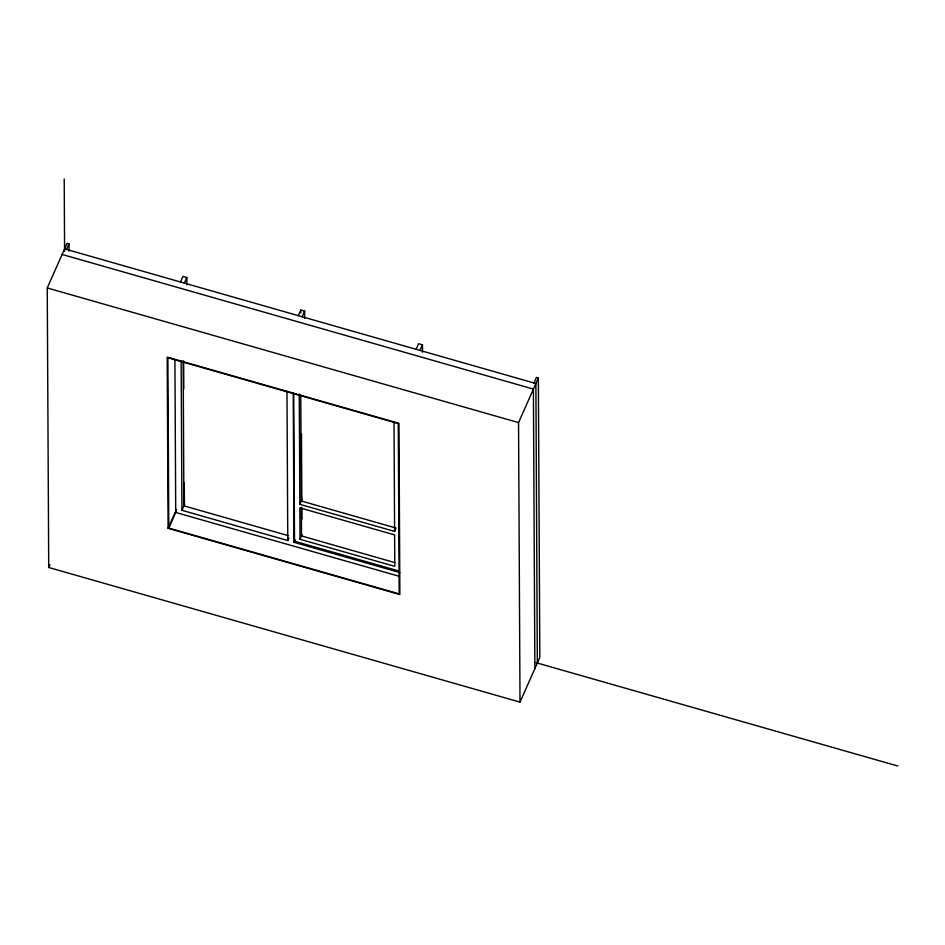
<?xml version="1.0" encoding="UTF-8"?>
<svg xmlns="http://www.w3.org/2000/svg" width="945" height="945" viewBox="0 0 945 945"><rect width="100%" height="100%" fill="white"/><g stroke="black" fill="none" stroke-linecap="round" stroke-linejoin="round"><path stroke-width="1.42" d="M533.937 382.973L536.417 377.386L538.355 377.941L539.819 657.46L520.01 702.123L48.715 567.472L47.25 287.953L67.06 243.29L68.997 243.845L69.032 251.205M66.528 249.433L68.997 243.845M48.715 567.472L49.908 564.791M180.471 281.976L182.94 276.401L186.826 277.511L186.862 284.858M184.346 283.087L186.826 277.511M168.092 528.314L167.194 357.115L398.967 423.325L399.865 594.535L168.092 528.314L176.42 509.556M168.789 528.078L167.891 357.753L398.27 423.573L399.168 593.897L168.789 528.078L176.361 510.997M288.875 538.048L287.764 540.528L181.936 510.3L184.688 504.087M298.289 315.642L300.77 310.066L304.644 311.165L304.692 318.453M302.176 316.752L304.644 311.165M395.719 528.869L394.597 531.421L299.849 504.346L302.105 499.243M399.841 572.552L294.013 542.312L295.112 539.831M300.026 539.288L299.86 507.843L394.608 534.905L394.774 566.362L300.026 539.288L302.01 534.823M416.119 349.307L418.588 343.72L422.474 344.83L422.51 352.19M419.993 350.418L422.474 344.83M520.01 702.123L518.545 422.604L538.355 377.941M64.579 248.878L535.886 383.528L537.339 663.036M62.11 254.453L533.405 389.104L534.87 668.623M47.25 287.953L518.545 422.604M396.073 528.066L301.337 501.004L300.782 395.152M394.845 562.606L301.514 535.933L301.361 507.347M288.343 535.661L183.921 505.835L183.153 360.931M398.932 571.028L294.497 541.202L293.73 393.368M399.038 576.249L175.723 512.45L174.919 359.738M535.827 662.61L897.75 766.005M394.018 422.639L394.597 531.421M300.77 310.066L300.782 312.972M301.479 433.731L301.833 499.881M301.868 507.666L301.927 519.1M299.27 394.1L299.849 504.346M293.222 393.014L294.013 542.312M286.985 391.242L287.764 540.528M183.661 361.273L183.802 389.08M184.299 482.753L184.417 504.713M181.156 361.002L181.936 510.3M64.213 178.995L64.591 251.228"/></g></svg>
